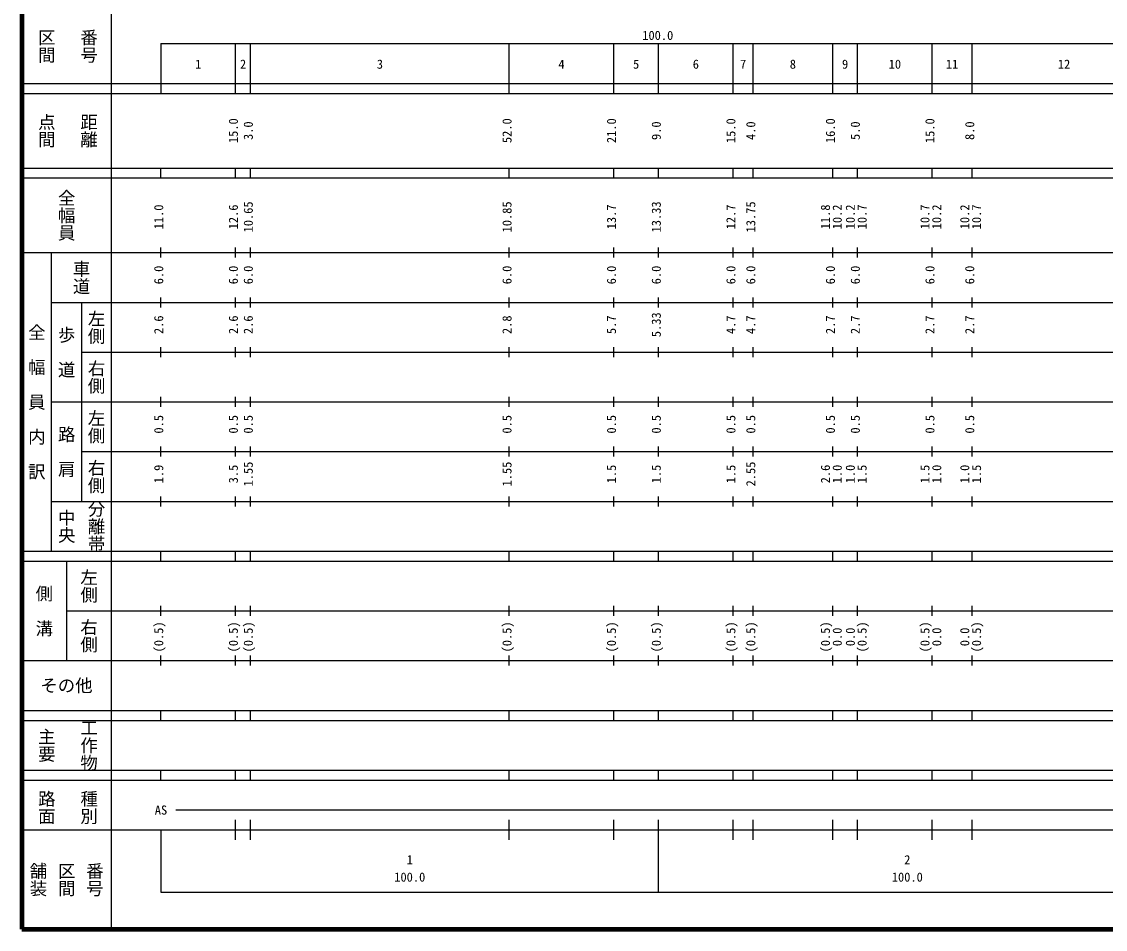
# Model space of a CAD drawing. Units: millimetres on the paper, enlarged 1000 times. Extents: x 40000 to 680000, y 20000 to 380000.
# Drawn here: x 40000 to 257796, y 20000 to 202409 of the extents above; entities that cross this region are included whole.
import ezdxf
from ezdxf.enums import TextEntityAlignment as Align

# ---------------------------------------------------------------- set-up
doc = ezdxf.new("R2010")
doc.units = ezdxf.units.MM
doc.header["$LTSCALE"] = 1000
doc.layers.add('M-TTL', color=2, linetype='Continuous', lineweight=140)
doc.layers.add('M-TTL-BAND', color=7, linetype='Continuous', lineweight=25)
doc.styles.add('@ＭＳ ゴシック', font='')
doc.styles.add('ＭＳ ゴシック', font='')
doc.styles.get('@ＭＳ ゴシック').set_extended_font_data('@MS Gothic')
doc.styles.get('ＭＳ ゴシック').set_extended_font_data('MS Gothic')

msp = doc.modelspace()

# ---------------------------------------------------------------- linework, layer by layer
at = {"layer": 'M-TTL'}
for p, q in [((40000, 380000), (40000, 20000)), ((40000, 20000), (680000, 20000))]:
    msp.add_line(p, q, dxfattribs=at)
at = {"layer": 'M-TTL-BAND'}
for p, q in [((58000, 370000), (58000, 20000)), ((68000, 198000), (579000, 198000)), ((68000, 198000), (68000, 188000)), ((83000, 188000), (83000, 198000)), ((86000, 188000), (86000, 198000)), ((138000, 188000), (138000, 198000)), ((159000, 188000), (159000, 198000)), ((168000, 188000), (168000, 198000)), ((183000, 188000), (183000, 198000)), ((187000, 188000), (187000, 198000)), ((203000, 188000), (203000, 198000)), ((208000, 188000), (208000, 198000)), ((223000, 188000), (223000, 198000)), ((231000, 188000), (231000, 198000)), ((40000, 190000), (579000, 190000)), ((40000, 188000), (579000, 188000)), ((40000, 173000), (579000, 173000)), ((68000, 171000), (68000, 173000)), ((83000, 171000), (83000, 173000)), ((86000, 171000), (86000, 173000)), ((138000, 171000), (138000, 173000)), ((159000, 171000), (159000, 173000)), ((168000, 171000), (168000, 173000)), ((183000, 171000), (183000, 173000)), ((187000, 171000), (187000, 173000)), ((203000, 171000), (203000, 173000)), ((208000, 171000), (208000, 173000)), ((223000, 171000), (223000, 173000)), ((231000, 171000), (231000, 173000)), ((40000, 171000), (579000, 171000)), ((68000, 155000), (68000, 157000)), ((83000, 155000), (83000, 157000)), ((86000, 155000), (86000, 157000)), ((138000, 155000), (138000, 157000)), ((159000, 155000), (159000, 157000)), ((168000, 155000), (168000, 157000)), ((183000, 155000), (183000, 157000)), ((187000, 155000), (187000, 157000)), ((203000, 155000), (203000, 157000)), ((208000, 155000), (208000, 157000)), ((223000, 155000), (223000, 157000)), ((231000, 155000), (231000, 157000)), ((40000, 156000), (579000, 156000)), ((46000, 96000), (46000, 156000)), ((46000, 146000), (579000, 146000)), ((52000, 146000), (52000, 106000)), ((68000, 145000), (68000, 147000)), ((83000, 145000), (83000, 147000)), ((86000, 145000), (86000, 147000)), ((138000, 145000), (138000, 147000)), ((159000, 145000), (159000, 147000)), ((168000, 145000), (168000, 147000)), ((183000, 145000), (183000, 147000)), ((187000, 145000), (187000, 147000)), ((203000, 145000), (203000, 147000)), ((208000, 145000), (208000, 147000)), ((223000, 145000), (223000, 147000)), ((231000, 145000), (231000, 147000)), ((52000, 136000), (579000, 136000)), ((68000, 135000), (68000, 137000)), ((83000, 135000), (83000, 137000)), ((86000, 135000), (86000, 137000)), ((138000, 135000), (138000, 137000)), ((159000, 135000), (159000, 137000)), ((168000, 135000), (168000, 137000)), ((183000, 135000), (183000, 137000)), ((187000, 135000), (187000, 137000)), ((203000, 135000), (203000, 137000)), ((208000, 135000), (208000, 137000)), ((223000, 135000), (223000, 137000)), ((231000, 135000), (231000, 137000)), ((68000, 125000), (68000, 127000)), ((83000, 125000), (83000, 127000)), ((86000, 125000), (86000, 127000)), ((138000, 125000), (138000, 127000)), ((159000, 125000), (159000, 127000)), ((168000, 125000), (168000, 127000)), ((183000, 125000), (183000, 127000)), ((187000, 125000), (187000, 127000)), ((203000, 125000), (203000, 127000)), ((208000, 125000), (208000, 127000)), ((223000, 125000), (223000, 127000)), ((231000, 125000), (231000, 127000)), ((46000, 126000), (579000, 126000)), ((52000, 116000), (579000, 116000)), ((68000, 115000), (68000, 117000)), ((83000, 115000), (83000, 117000)), ((86000, 115000), (86000, 117000)), ((138000, 115000), (138000, 117000)), ((159000, 115000), (159000, 117000)), ((168000, 115000), (168000, 117000)), ((183000, 115000), (183000, 117000)), ((187000, 115000), (187000, 117000)), ((203000, 115000), (203000, 117000)), ((208000, 115000), (208000, 117000)), ((223000, 115000), (223000, 117000)), ((231000, 115000), (231000, 117000)), ((68000, 105000), (68000, 107000)), ((83000, 105000), (83000, 107000)), ((86000, 105000), (86000, 107000)), ((138000, 105000), (138000, 107000)), ((159000, 105000), (159000, 107000)), ((168000, 105000), (168000, 107000)), ((183000, 105000), (183000, 107000)), ((187000, 105000), (187000, 107000)), ((203000, 105000), (203000, 107000)), ((208000, 105000), (208000, 107000)), ((223000, 105000), (223000, 107000)), ((231000, 105000), (231000, 107000)), ((46000, 106000), (579000, 106000)), ((40000, 96000), (579000, 96000)), ((68000, 94000), (68000, 96000)), ((83000, 94000), (83000, 96000)), ((86000, 94000), (86000, 96000)), ((138000, 94000), (138000, 96000)), ((159000, 94000), (159000, 96000)), ((168000, 94000), (168000, 96000)), ((183000, 94000), (183000, 96000)), ((187000, 94000), (187000, 96000)), ((203000, 94000), (203000, 96000)), ((208000, 94000), (208000, 96000)), ((223000, 94000), (223000, 96000)), ((231000, 94000), (231000, 96000)), ((40000, 94000), (579000, 94000)), ((49000, 94000), (49000, 74000)), ((68000, 83000), (68000, 85000)), ((83000, 83000), (83000, 85000)), ((86000, 83000), (86000, 85000)), ((138000, 83000), (138000, 85000)), ((159000, 83000), (159000, 85000)), ((168000, 83000), (168000, 85000)), ((183000, 83000), (183000, 85000)), ((187000, 83000), (187000, 85000)), ((203000, 83000), (203000, 85000)), ((208000, 83000), (208000, 85000)), ((223000, 83000), (223000, 85000)), ((231000, 83000), (231000, 85000)), ((49000, 84000), (579000, 84000)), ((68000, 73000), (68000, 75000)), ((83000, 73000), (83000, 75000)), ((86000, 73000), (86000, 75000)), ((138000, 73000), (138000, 75000)), ((159000, 73000), (159000, 75000)), ((168000, 73000), (168000, 75000)), ((183000, 73000), (183000, 75000)), ((187000, 73000), (187000, 75000)), ((203000, 73000), (203000, 75000)), ((208000, 73000), (208000, 75000)), ((223000, 73000), (223000, 75000)), ((231000, 73000), (231000, 75000)), ((40000, 74000), (579000, 74000)), ((40000, 64000), (579000, 64000)), ((68000, 62000), (68000, 64000)), ((83000, 62000), (83000, 64000)), ((86000, 62000), (86000, 64000)), ((138000, 62000), (138000, 64000)), ((159000, 62000), (159000, 64000)), ((168000, 62000), (168000, 64000)), ((183000, 62000), (183000, 64000)), ((187000, 62000), (187000, 64000)), ((203000, 62000), (203000, 64000)), ((208000, 62000), (208000, 64000)), ((223000, 62000), (223000, 64000)), ((231000, 62000), (231000, 64000)), ((40000, 62000), (579000, 62000)), ((40000, 52000), (579000, 52000)), ((68000, 50000), (68000, 52000)), ((83000, 50000), (83000, 52000)), ((86000, 50000), (86000, 52000)), ((138000, 50000), (138000, 52000)), ((159000, 50000), (159000, 52000)), ((168000, 50000), (168000, 52000)), ((183000, 50000), (183000, 52000)), ((187000, 50000), (187000, 52000)), ((203000, 50000), (203000, 52000)), ((208000, 50000), (208000, 52000)), ((223000, 50000), (223000, 52000)), ((231000, 50000), (231000, 52000)), ((40000, 50000), (579000, 50000)), ((71000, 44000), (565000, 44000)), ((83000, 38000), (83000, 42000)), ((86000, 38000), (86000, 42000)), ((138000, 38000), (138000, 42000)), ((159000, 38000), (159000, 42000)), ((168000, 27500), (168000, 42000)), ((183000, 38000), (183000, 42000)), ((187000, 38000), (187000, 42000)), ((203000, 38000), (203000, 42000)), ((208000, 38000), (208000, 42000)), ((223000, 38000), (223000, 42000)), ((231000, 38000), (231000, 42000)), ((40000, 40000), (579000, 40000)), ((68000, 40000), (68000, 27500)), ((68000, 27500), (579000, 27500))]:
    msp.add_line(p, q, dxfattribs=at)

# ---------------------------------------------------------------- texts
at = {"layer": 'M-TTL-BAND', "style": '@ＭＳ ゴシック'}
for s, p in [('区間', (45000, 197500)), ('番号', (53500, 197500)), ('点間', (45000, 180500)), ('距離', (53500, 180500)), ('全幅員', (49000, 163500)), ('車道', (52000, 151000)), ('左側', (55000, 141000)), ('全\u3000幅\u3000員\u3000内\u3000訳', (43000, 126000)), ('歩\u3000道', (49000, 136000)), ('右側', (55000, 131000)), ('左側', (55000, 121000)), ('路\u3000肩', (49000, 116000)), ('右側', (55000, 111000)), ('分離帯', (55000, 101000)), ('中央', (49000, 101000)), ('左側', (53500, 89000)), ('側\u3000溝', (44500, 84000)), ('右側', (53500, 79000)), ('工作物', (53500, 57000)), ('主要', (45000, 57000)), ('路面', (45000, 44500)), ('種別', (53500, 44500)), ('舗装', (43333, 30000)), ('区間', (49000, 30000)), ('番号', (54667, 30000))]:
    msp.add_text(s, height=2566, rotation=270, dxfattribs=at).set_placement(p, align=Align.MIDDLE_CENTER)
at = {"layer": 'M-TTL-BAND', "style": 'ＭＳ ゴシック'}
for s, p in [('100.0', (167844, 198195)), ('1', (75500, 192405)), ('2', (84500, 192405)), ('3', (112000, 192405)), ('4', (148500, 192405)), ('5', (163500, 192405)), ('6', (175500, 192405)), ('7', (185000, 192405)), ('8', (195000, 192405)), ('9', (205500, 192405)), ('10', (215500, 192405)), ('11', (227000, 192405)), ('12', (249500, 192405)), ('AS', (68000, 42500)), ('1', (118000, 32523)), ('2', (218000, 32523)), ('100.0', (118000, 29033)), ('100.0', (218000, 29033))]:
    msp.add_text(s, height=1833, dxfattribs=at).set_placement(p, align=Align.BOTTOM_CENTER)
for s, p in [('15.0', (84000, 180500)), ('3.0', (87000, 180500)), ('52.0', (139000, 180500)), ('21.0', (160000, 180500)), ('9.0', (169000, 180500)), ('15.0', (184000, 180500)), ('4.0', (188000, 180500)), ('16.0', (204000, 180500)), ('5.0', (209000, 180500)), ('15.0', (224000, 180500)), ('8.0', (232000, 180500)), ('11.0', (69000, 163174)), ('12.6', (84000, 163174)), ('10.65', (87000, 163174)), ('10.85', (139000, 163174)), ('13.7', (160000, 163174)), ('13.33', (169000, 163174)), ('12.7', (184000, 163174)), ('13.75', (188000, 163174)), ('11.8', (203000, 163174)), ('10.2', (205370, 163174)), ('10.2', (208000, 163174)), ('10.7', (210370, 163174)), ('10.7', (223000, 163174)), ('10.2', (225370, 163174)), ('10.2', (231000, 163174)), ('10.7', (233370, 163174)), ('6.0', (69000, 151500)), ('6.0', (84000, 151500)), ('6.0', (87000, 151500)), ('6.0', (139000, 151500)), ('6.0', (160000, 151500)), ('6.0', (169000, 151500)), ('6.0', (184000, 151500)), ('6.0', (188000, 151500)), ('6.0', (204000, 151500)), ('6.0', (209000, 151500)), ('6.0', (224000, 151500)), ('6.0', (232000, 151500)), ('5.33', (169000, 141500)), ('2.6', (69000, 141500)), ('2.6', (84000, 141500)), ('2.6', (87000, 141500)), ('2.8', (139000, 141500)), ('5.7', (160000, 141500)), ('4.7', (184000, 141500)), ('4.7', (188000, 141500)), ('2.7', (204000, 141500)), ('2.7', (209000, 141500)), ('2.7', (224000, 141500)), ('2.7', (232000, 141500)), ('0.5', (69000, 121500)), ('0.5', (84000, 121500)), ('0.5', (87000, 121500)), ('0.5', (139000, 121500)), ('0.5', (160000, 121500)), ('0.5', (169000, 121500)), ('0.5', (184000, 121500)), ('0.5', (188000, 121500)), ('0.5', (204000, 121500)), ('0.5', (209000, 121500)), ('0.5', (224000, 121500)), ('0.5', (232000, 121500)), ('1.55', (87000, 111500)), ('1.55', (139000, 111500)), ('2.55', (188000, 111500)), ('1.9', (69000, 111500)), ('3.5', (84000, 111500)), ('1.5', (160000, 111500)), ('1.5', (169000, 111500)), ('1.5', (184000, 111500)), ('2.6', (203000, 111500)), ('1.0', (205370, 111500)), ('1.0', (208000, 111500)), ('1.5', (210370, 111500)), ('1.5', (223000, 111500)), ('1.0', (225370, 111500)), ('1.0', (231000, 111500)), ('1.5', (233370, 111500)), ('(0.5)', (69000, 78764)), ('(0.5)', (84000, 78764)), ('(0.5)', (87000, 78764)), ('(0.5)', (139000, 78764)), ('(0.5)', (160000, 78764)), ('(0.5)', (169000, 78764)), ('(0.5)', (184000, 78764)), ('(0.5)', (188000, 78764)), ('(0.5)', (203000, 78764)), ('(0.5)', (210370, 78764)), ('(0.5)', (223000, 78764)), ('(0.5)', (233370, 78764)), ('0.0', (205370, 78764)), ('0.0', (208000, 78764)), ('0.0', (225370, 78764)), ('0.0', (231000, 78764))]:
    msp.add_text(s, height=1833, rotation=90, dxfattribs=at).set_placement(p, align=Align.BOTTOM_CENTER)
msp.add_text('その他', height=2566, dxfattribs=at).set_placement((49000, 69000), align=Align.MIDDLE_CENTER)

doc.saveas('drawing.dxf')
